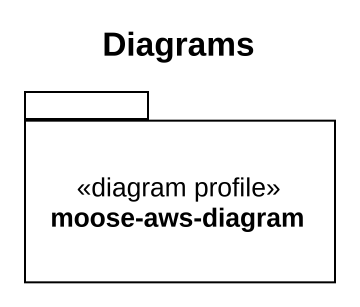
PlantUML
@startuml
title Diagrams
package "moose-aws-diagram" as moose_aws_diagram <<diagram profile>> {
}
@enduml
